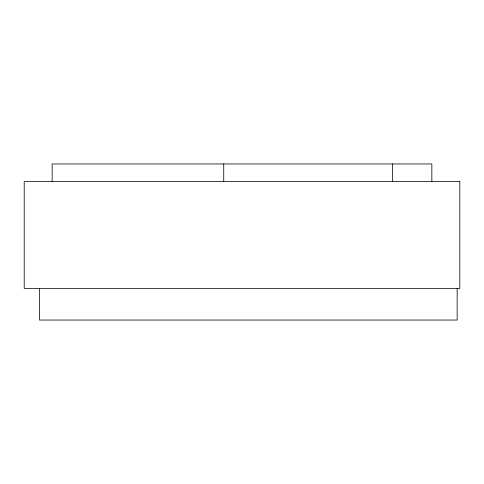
<?xml version="1.0" encoding="UTF-8"?>
<svg xmlns="http://www.w3.org/2000/svg" width="484" height="484" viewBox="0 0 484 484"><rect width="100%" height="100%" fill="white"/><g stroke="black" fill="none" stroke-linecap="round" stroke-linejoin="round"><path stroke-width="0.73" d="M457.15 288.452L457.15 320.045L39.41 320.045L39.41 288.452M431.849 181.609L431.849 163.955L52.151 163.955L52.151 181.609M392.385 163.955L392.385 181.609M223.741 163.955L223.741 181.609M459.8 181.609L24.2 181.609L24.2 288.452L459.8 288.452L459.8 181.609"/></g></svg>
